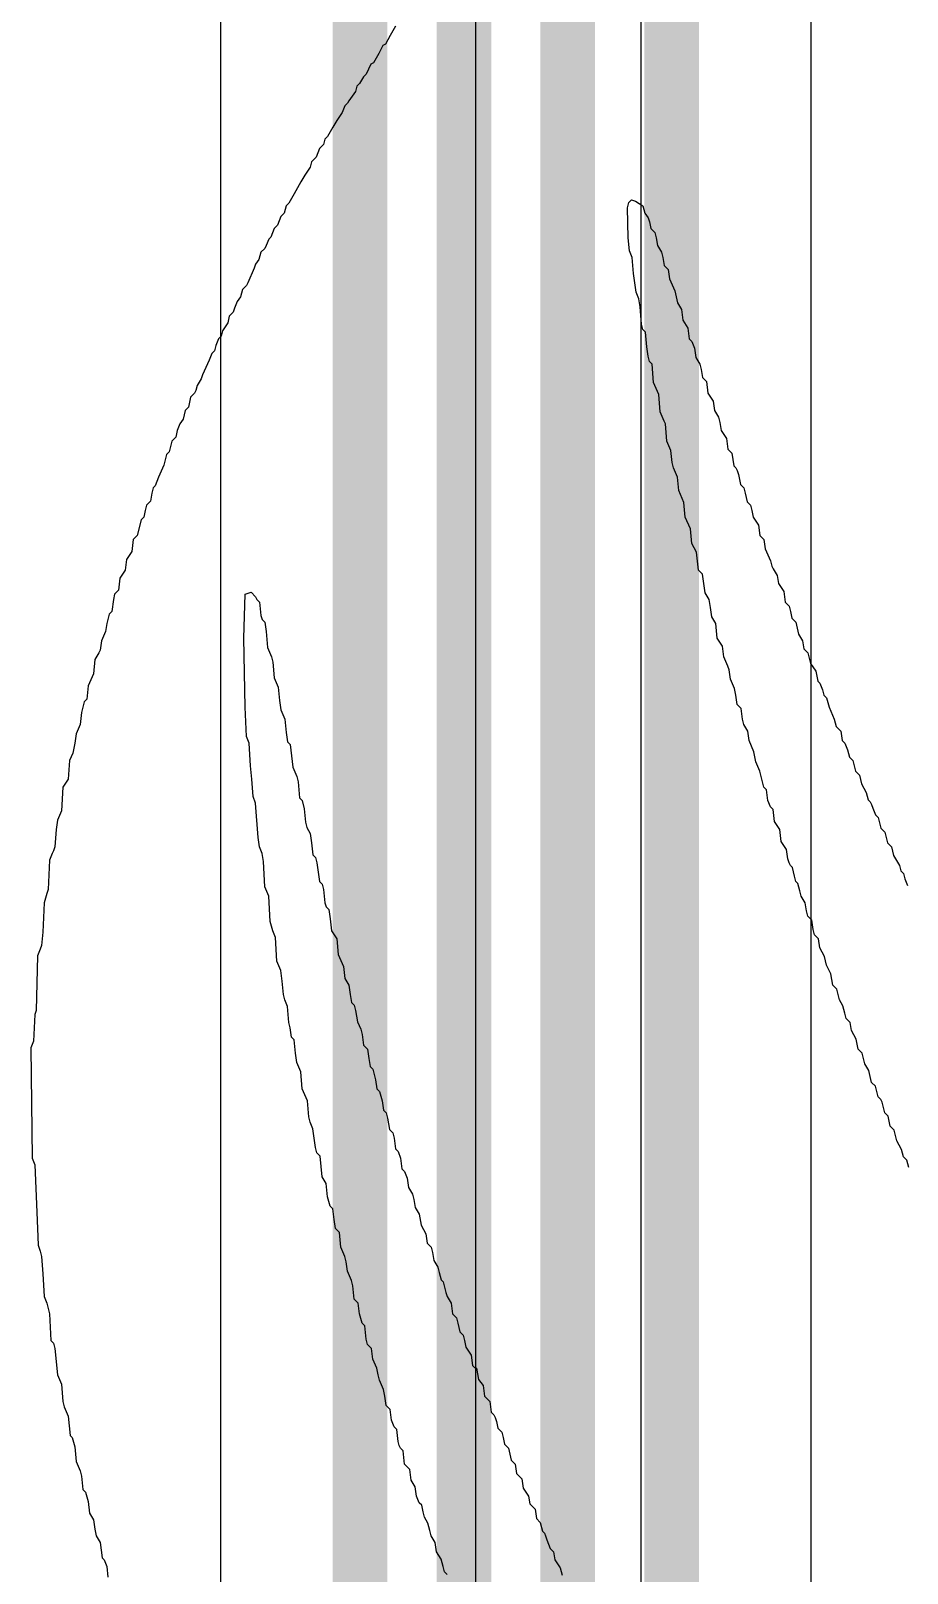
# Model space of a CAD drawing. Header units: inches. Extents: x -3 to 5437, y -3 to 5435.
# Drawn here: x 176.45 to 180.52, y 49.51 to 56.68 of the extents above; entities that cross this region are included whole.
import ezdxf

# ---------------------------------------------------------------- set-up
doc = ezdxf.new("R2010")
doc.units = ezdxf.units.IN
for name, color, linetype in [('Bottom Overlay', 54, 'Continuous'), ('PWR', 76, 'Continuous'), ('Top Layer', 1, 'Continuous')]:
    doc.layers.add(name, color=color, linetype=linetype)

msp = doc.modelspace()

# ---------------------------------------------------------------- linework, layer by layer
at = {"layer": 'Bottom Overlay'}
for p, q in [((178.1386, 56.6993), (178.1139, 56.6561)), ((178.0799, 56.6097), (178.0614, 56.5727)), ((178.0923, 56.6159), (178.0799, 56.6097)), ((178.1139, 56.6561), (178.0923, 56.6159)), ((178.0366, 56.5294), (178.0243, 56.5232)), ((178.0614, 56.5727), (178.0366, 56.5294)), ((177.9903, 56.4645), (177.9718, 56.4336)), ((178.0027, 56.4769), (177.9903, 56.4645)), ((178.0243, 56.5232), (178.0027, 56.4769)), ((177.9532, 56.3966), (177.9223, 56.3533)), ((177.9594, 56.4213), (177.9532, 56.3966)), ((177.9718, 56.4336), (177.9594, 56.4213)), ((177.9038, 56.3286), (177.8914, 56.2977)), ((177.9162, 56.341), (177.9038, 56.3286)), ((177.9223, 56.3533), (177.9162, 56.341)), ((177.8667, 56.2606), (177.8482, 56.2297)), ((177.8914, 56.2977), (177.8667, 56.2606)), ((177.8111, 56.1741), (177.8049, 56.1494)), ((177.8235, 56.1865), (177.8111, 56.1741)), ((177.8482, 56.2297), (177.8235, 56.1865)), ((177.7864, 56.1309), (177.771, 56.0907)), ((177.8049, 56.1494), (177.7864, 56.1309)), ((177.7431, 56.0444), (177.7184, 56.0073)), ((177.7493, 56.0691), (177.7431, 56.0444)), ((177.771, 56.0907), (177.7493, 56.0691)), ((177.6999, 55.9764), (177.669, 55.9208)), ((177.7184, 56.0073), (177.6999, 55.9764)), ((177.669, 55.9208), (177.6443, 55.8775)), ((179.223, 55.8806), (179.2354, 55.893)), ((179.2354, 55.893), (179.2539, 55.8868)), ((179.2539, 55.8868), (179.2879, 55.8652)), ((177.6072, 55.8157), (177.5918, 55.7756)), ((177.6227, 55.8312), (177.6072, 55.8157)), ((177.6319, 55.8652), (177.6227, 55.8312)), ((177.6443, 55.8775), (177.6319, 55.8652)), ((179.2168, 55.8559), (179.223, 55.8806)), ((179.2199, 55.7169), (179.2168, 55.8559)), ((179.2879, 55.8652), (179.2972, 55.8312)), ((179.2972, 55.8312), (179.3126, 55.8096)), ((177.5763, 55.7601), (177.5609, 55.72)), ((177.5918, 55.7756), (177.5763, 55.7601)), ((179.3126, 55.8096), (179.3188, 55.791)), ((179.3188, 55.791), (179.325, 55.7601)), ((179.325, 55.7601), (179.3435, 55.7416)), ((179.3435, 55.7416), (179.3497, 55.7169)), ((177.5392, 55.6798), (177.5331, 55.6674)), ((177.5516, 55.7107), (177.5392, 55.6798)), ((177.5609, 55.72), (177.5516, 55.7107)), ((179.2261, 55.6551), (179.2199, 55.7169)), ((179.3497, 55.7169), (179.3559, 55.6798)), ((179.3559, 55.6798), (179.3744, 55.6489)), ((177.5053, 55.6149), (177.4898, 55.5933)), ((177.5145, 55.6489), (177.5053, 55.6149)), ((177.5331, 55.6674), (177.5145, 55.6489)), ((179.2385, 55.6242), (179.2261, 55.6551)), ((179.2446, 55.55), (179.2385, 55.6242)), ((179.3744, 55.6489), (179.3806, 55.6242)), ((179.3806, 55.6242), (179.3868, 55.5871)), ((177.4836, 55.5748), (177.4527, 55.5068)), ((177.4898, 55.5933), (177.4836, 55.5748)), ((179.257, 55.4635), (179.2446, 55.55)), ((179.3868, 55.5871), (179.4053, 55.5686)), ((179.4053, 55.5686), (179.4115, 55.5253)), ((179.4115, 55.5253), (179.4362, 55.4697)), ((177.428, 55.4759), (177.4187, 55.4419)), ((177.4466, 55.4944), (177.428, 55.4759)), ((177.4527, 55.5068), (177.4466, 55.4944)), ((179.2694, 55.4326), (179.257, 55.4635)), ((179.4362, 55.4697), (179.4485, 55.4141)), ((177.3909, 55.3894), (177.3848, 55.3708)), ((177.4033, 55.4203), (177.3909, 55.3894)), ((177.4187, 55.4419), (177.4033, 55.4203)), ((179.2755, 55.3956), (179.2694, 55.4326)), ((179.2817, 55.3152), (179.2755, 55.3956)), ((179.4485, 55.4141), (179.4671, 55.3832)), ((179.4671, 55.3832), (179.4733, 55.3338)), ((177.36, 55.3214), (177.3353, 55.2843)), ((177.3662, 55.3523), (177.36, 55.3214)), ((177.3848, 55.3708), (177.3662, 55.3523)), ((179.2879, 55.2905), (179.2817, 55.3152)), ((179.4733, 55.3338), (179.498, 55.2967)), ((177.3168, 55.2473), (177.3044, 55.2164)), ((177.3292, 55.2596), (177.3168, 55.2473)), ((177.3353, 55.2843), (177.3292, 55.2596)), ((179.3003, 55.2782), (179.2879, 55.2905)), ((179.3064, 55.2102), (179.3003, 55.2782)), ((179.498, 55.2967), (179.5042, 55.2473)), ((179.5042, 55.2473), (179.5165, 55.2349)), ((177.2859, 55.1793), (177.2735, 55.1484)), ((177.2983, 55.1917), (177.2859, 55.1793)), ((177.3044, 55.2164), (177.2983, 55.1917)), ((179.3126, 55.1669), (179.3064, 55.2102)), ((179.3188, 55.1422), (179.3126, 55.1669)), ((179.5165, 55.2349), (179.5289, 55.204)), ((179.5289, 55.204), (179.5351, 55.1608)), ((177.2735, 55.1484), (177.2426, 55.0804)), ((179.3312, 55.1299), (179.3188, 55.1422)), ((179.3373, 55.0434), (179.3312, 55.1299)), ((179.5351, 55.1608), (179.5536, 55.1299)), ((179.5536, 55.1299), (179.5598, 55.1052)), ((179.5598, 55.1052), (179.566, 55.0681)), ((177.2179, 55.031), (177.2118, 55.0063)), ((177.2365, 55.0619), (177.2179, 55.031)), ((177.2426, 55.0804), (177.2365, 55.0619)), ((179.362, 54.9878), (179.3373, 55.0434)), ((179.566, 55.0681), (179.5845, 55.0495)), ((179.5845, 55.0495), (179.5907, 54.9939)), ((177.187, 54.9754), (177.1778, 54.929)), ((177.2056, 54.9939), (177.187, 54.9754)), ((177.2118, 55.0063), (177.2056, 54.9939)), ((179.3682, 54.9074), (179.362, 54.9878)), ((179.5907, 54.9939), (179.6154, 54.9569)), ((179.6154, 54.9569), (179.6216, 54.9136)), ((177.1623, 54.9136), (177.1531, 54.8734)), ((177.1778, 54.929), (177.1623, 54.9136)), ((179.3868, 54.8642), (179.3682, 54.9074)), ((179.6216, 54.9136), (179.6401, 54.8827)), ((179.6401, 54.8827), (179.6463, 54.858)), ((177.1252, 54.8209), (177.1191, 54.79)), ((177.1376, 54.8518), (177.1252, 54.8209)), ((177.1531, 54.8734), (177.1376, 54.8518)), ((179.3929, 54.8518), (179.3868, 54.8642)), ((179.3991, 54.7715), (179.3929, 54.8518)), ((179.6463, 54.858), (179.6525, 54.8209)), ((179.6525, 54.8209), (179.6772, 54.7838)), ((177.1005, 54.7715), (177.0882, 54.7221)), ((177.1191, 54.79), (177.1005, 54.7715)), ((179.4177, 54.7282), (179.3991, 54.7715)), ((179.6772, 54.7838), (179.6834, 54.7344)), ((177.0758, 54.7097), (177.0635, 54.6603)), ((177.0882, 54.7221), (177.0758, 54.7097)), ((179.4238, 54.6726), (179.4177, 54.7282)), ((179.43, 54.6479), (179.4238, 54.6726)), ((179.6834, 54.7344), (179.7019, 54.7159)), ((179.7019, 54.7159), (179.7112, 54.6572)), ((177.0387, 54.6047), (177.0233, 54.5645)), ((177.0635, 54.6603), (177.0387, 54.6047)), ((179.4485, 54.6047), (179.43, 54.6479)), ((179.4547, 54.5429), (179.4485, 54.6047)), ((179.7112, 54.6572), (179.7204, 54.6479)), ((179.7204, 54.6479), (179.7266, 54.6355)), ((179.7266, 54.6355), (179.7328, 54.617)), ((179.7328, 54.617), (179.7421, 54.5707)), ((177.0078, 54.5305), (177.0017, 54.4934)), ((177.014, 54.5552), (177.0078, 54.5305)), ((177.0233, 54.5645), (177.014, 54.5552)), ((179.4794, 54.4873), (179.4547, 54.5429)), ((179.7421, 54.5707), (179.7575, 54.5552)), ((179.7575, 54.5552), (179.7637, 54.5305)), ((179.7637, 54.5305), (179.7729, 54.4903)), ((176.977, 54.4502), (176.9708, 54.4193)), ((176.9831, 54.4749), (176.977, 54.4502)), ((177.0017, 54.4934), (176.9831, 54.4749)), ((179.4856, 54.4193), (179.4794, 54.4873)), ((179.7729, 54.4903), (179.7884, 54.4749)), ((179.7884, 54.4749), (179.7946, 54.4502)), ((179.7946, 54.4502), (179.8008, 54.4193)), ((176.9584, 54.4069), (176.9399, 54.3328)), ((176.9708, 54.4193), (176.9584, 54.4069)), ((179.5103, 54.3637), (179.4856, 54.4193)), ((179.8008, 54.4193), (179.8255, 54.3822)), ((179.8255, 54.3822), (179.8316, 54.3328)), ((176.9213, 54.3142), (176.9152, 54.2586)), ((176.9399, 54.3328), (176.9213, 54.3142)), ((179.5165, 54.2957), (179.5103, 54.3637)), ((179.8316, 54.3328), (179.8502, 54.3142)), ((179.8502, 54.3142), (179.8564, 54.271)), ((176.9152, 54.2586), (176.8904, 54.2216)), ((179.5381, 54.2555), (179.5165, 54.2957)), ((179.5474, 54.1721), (179.5381, 54.2555)), ((179.8564, 54.271), (179.8811, 54.2154)), ((176.8843, 54.1721), (176.8595, 54.135)), ((176.8904, 54.2216), (176.8843, 54.1721)), ((179.566, 54.1536), (179.5474, 54.1721)), ((179.8811, 54.2154), (179.8873, 54.1907)), ((179.8873, 54.1907), (179.8934, 54.1783)), ((179.8934, 54.1783), (179.912, 54.1474)), ((176.8595, 54.135), (176.8534, 54.0794)), ((179.5783, 54.0671), (179.566, 54.1536)), ((179.912, 54.1474), (179.9182, 54.1103)), ((179.9182, 54.1103), (179.9429, 54.0733)), ((176.8287, 54.0362), (176.8225, 53.9806)), ((176.8348, 54.0609), (176.8287, 54.0362)), ((176.8534, 54.0794), (176.8348, 54.0609)), ((177.4342, 53.857), (177.4404, 54.0609)), ((177.4404, 54.0609), (177.4682, 54.0702)), ((177.4682, 54.0702), (177.4898, 54.0485)), ((177.4898, 54.0485), (177.496, 54.0362)), ((177.496, 54.0362), (177.5083, 54.0238)), ((177.5083, 54.0238), (177.5145, 53.962)), ((179.5968, 54.0362), (179.5783, 54.0671)), ((179.603, 53.9991), (179.5968, 54.0362)), ((179.9429, 54.0733), (179.949, 54.0238)), ((179.949, 54.0238), (179.9676, 54.0053)), ((176.8101, 53.9682), (176.7978, 53.925)), ((176.8225, 53.9806), (176.8101, 53.9682)), ((177.5145, 53.962), (177.5207, 53.9435)), ((179.6092, 53.9559), (179.603, 53.9991)), ((179.6277, 53.925), (179.6092, 53.9559)), ((179.9676, 54.0053), (179.9738, 53.9806)), ((179.9738, 53.9806), (179.9799, 53.9497)), ((179.9799, 53.9497), (179.9985, 53.9311)), ((176.7916, 53.8879), (176.773, 53.8446)), ((176.7978, 53.925), (176.7916, 53.8879)), ((177.5207, 53.9435), (177.5331, 53.9311)), ((177.5331, 53.9311), (177.5392, 53.8879)), ((177.5392, 53.8879), (177.5454, 53.8137)), ((179.6339, 53.857), (179.6277, 53.925)), ((179.9985, 53.9311), (180.0108, 53.8755)), ((176.773, 53.8446), (176.7669, 53.8014)), ((177.4404, 53.5357), (177.4342, 53.857)), ((177.5454, 53.8137), (177.564, 53.7705)), ((179.6586, 53.8199), (179.6339, 53.857)), ((179.6648, 53.7705), (179.6586, 53.8199)), ((180.0108, 53.8755), (180.0294, 53.8446)), ((180.0294, 53.8446), (180.0356, 53.8076)), ((180.0356, 53.8076), (180.0541, 53.789)), ((176.7421, 53.7581), (176.736, 53.6902)), ((176.7607, 53.789), (176.7421, 53.7581)), ((176.7669, 53.8014), (176.7607, 53.789)), ((177.564, 53.7705), (177.5701, 53.7458)), ((177.5701, 53.7458), (177.5763, 53.6716)), ((179.6834, 53.7272), (179.6648, 53.7705)), ((180.0541, 53.789), (180.0664, 53.7396)), ((180.0664, 53.7396), (180.0912, 53.7025)), ((176.736, 53.6902), (176.7113, 53.6346)), ((177.5763, 53.6716), (177.5949, 53.6284)), ((179.6895, 53.7087), (179.6834, 53.7272)), ((179.6957, 53.6654), (179.6895, 53.7087)), ((179.7142, 53.6222), (179.6957, 53.6654)), ((180.0912, 53.7025), (180.1004, 53.6562)), ((176.7113, 53.6346), (176.7051, 53.5728)), ((177.5949, 53.6284), (177.601, 53.5666)), ((179.7204, 53.5913), (179.7142, 53.6222)), ((179.7266, 53.548), (179.7204, 53.5913)), ((180.1004, 53.6562), (180.1097, 53.6469)), ((180.1097, 53.6469), (180.1221, 53.616)), ((180.1221, 53.616), (180.1282, 53.5913)), ((180.1282, 53.5913), (180.1406, 53.5789)), ((176.6927, 53.5604), (176.6804, 53.511)), ((176.7051, 53.5728), (176.6927, 53.5604)), ((177.4466, 53.3997), (177.4404, 53.5357)), ((177.601, 53.5666), (177.6072, 53.5233)), ((177.6072, 53.5233), (177.6257, 53.4801)), ((179.7451, 53.5295), (179.7266, 53.548)), ((179.7513, 53.4801), (179.7451, 53.5295)), ((180.1406, 53.5789), (180.153, 53.5357)), ((180.153, 53.5357), (180.1777, 53.4801)), ((176.6742, 53.4554), (176.6556, 53.4121)), ((176.6804, 53.511), (176.6742, 53.4554)), ((177.6257, 53.4801), (177.6319, 53.4183)), ((179.7575, 53.4554), (179.7513, 53.4801)), ((179.776, 53.4245), (179.7575, 53.4554)), ((180.1777, 53.4801), (180.1869, 53.4461)), ((176.6556, 53.4121), (176.6495, 53.3689)), ((177.4589, 53.3689), (177.4466, 53.3997)), ((177.6319, 53.4183), (177.6381, 53.375)), ((179.7822, 53.3812), (179.776, 53.4245)), ((179.8038, 53.3287), (179.7822, 53.3812)), ((180.1869, 53.4461), (180.2086, 53.4245)), ((180.2086, 53.4245), (180.2147, 53.3812)), ((180.2147, 53.3812), (180.2271, 53.3689)), ((176.6402, 53.3225), (176.6247, 53.2885)), ((176.6495, 53.3689), (176.6402, 53.3225)), ((177.4651, 53.2638), (177.4589, 53.3689)), ((177.6381, 53.375), (177.6505, 53.3627)), ((177.6505, 53.3627), (177.6628, 53.2576)), ((179.8131, 53.2823), (179.8038, 53.3287)), ((180.2271, 53.3689), (180.2395, 53.338)), ((180.2395, 53.338), (180.2487, 53.304)), ((180.2487, 53.304), (180.2642, 53.2885)), ((176.6247, 53.2885), (176.6186, 53.202)), ((177.4713, 53.202), (177.4651, 53.2638)), ((177.6628, 53.2576), (177.6814, 53.2144)), ((179.8316, 53.2391), (179.8131, 53.2823)), ((179.8502, 53.1649), (179.8316, 53.2391)), ((180.2642, 53.2885), (180.2765, 53.2391)), ((180.2765, 53.2391), (180.2951, 53.2206)), ((176.5939, 53.1649), (176.5877, 53.0537)), ((176.6186, 53.202), (176.5939, 53.1649)), ((177.4775, 53.1217), (177.4713, 53.202)), ((177.6814, 53.2144), (177.6875, 53.1897)), ((177.6875, 53.1897), (177.6937, 53.1155)), ((179.8625, 53.1526), (179.8502, 53.1649)), ((180.2951, 53.2206), (180.3043, 53.1804)), ((180.3043, 53.1804), (180.326, 53.1402)), ((177.4898, 53.0908), (177.4775, 53.1217)), ((177.5022, 52.9301), (177.4898, 53.0908)), ((177.6937, 53.1155), (177.7061, 53.1032)), ((177.7061, 53.1032), (177.7153, 53.063)), ((179.8687, 53.1032), (179.8625, 53.1526)), ((179.8811, 53.0723), (179.8687, 53.1032)), ((180.326, 53.1402), (180.3352, 53.1062)), ((180.3352, 53.1062), (180.3445, 53.097)), ((180.3445, 53.097), (180.3507, 53.0846)), ((176.5877, 53.0537), (176.5691, 53.0105)), ((177.7153, 53.063), (177.7215, 53.0012)), ((179.8934, 53.0599), (179.8811, 53.0723)), ((179.8996, 53.0043), (179.8934, 53.0599)), ((180.3507, 53.0846), (180.3569, 53.0661)), ((180.3569, 53.0661), (180.3692, 53.0352)), ((180.3692, 53.0352), (180.3816, 53.0228)), ((180.3816, 53.0228), (180.3939, 52.9734)), ((176.563, 52.9672), (176.5568, 52.8869)), ((176.5691, 53.0105), (176.563, 52.9672)), ((177.7215, 53.0012), (177.7277, 52.9765)), ((177.7277, 52.9765), (177.7431, 52.9487)), ((177.7431, 52.9487), (177.7493, 52.9054)), ((179.9243, 52.9672), (179.8996, 53.0043)), ((179.9305, 52.9116), (179.9243, 52.9672)), ((180.3939, 52.9734), (180.4125, 52.9549)), ((180.4125, 52.9549), (180.4248, 52.9054)), ((176.5568, 52.8869), (176.5506, 52.8684)), ((177.5083, 52.8869), (177.5022, 52.9301)), ((177.5207, 52.856), (177.5083, 52.8869)), ((177.7493, 52.9054), (177.7555, 52.8498)), ((179.9552, 52.8745), (179.9305, 52.9116)), ((179.9614, 52.8313), (179.9552, 52.8745)), ((180.4248, 52.9054), (180.4434, 52.8869)), ((180.4434, 52.8869), (180.4526, 52.8467)), ((176.5321, 52.8251), (176.5259, 52.6892)), ((176.5444, 52.856), (176.5321, 52.8251)), ((176.5506, 52.8684), (176.5444, 52.856)), ((177.5269, 52.8189), (177.5207, 52.856)), ((177.5331, 52.7015), (177.5269, 52.8189)), ((177.7555, 52.8498), (177.7679, 52.8375)), ((177.7679, 52.8375), (177.774, 52.8127)), ((177.774, 52.8127), (177.7864, 52.7262)), ((179.9676, 52.8127), (179.9614, 52.8313)), ((179.9738, 52.8004), (179.9676, 52.8127)), ((180.4526, 52.8467), (180.4804, 52.8004)), ((179.983, 52.7911), (179.9738, 52.8004)), ((179.9923, 52.751), (179.983, 52.7911)), ((179.9985, 52.7262), (179.9923, 52.751)), ((180.4804, 52.8004), (180.4866, 52.7757)), ((180.4866, 52.7757), (180.499, 52.7633)), ((180.499, 52.7633), (180.5052, 52.7386)), ((180.5052, 52.7386), (180.5175, 52.7077)), ((176.5197, 52.6706), (176.5073, 52.6274)), ((176.5259, 52.6892), (176.5197, 52.6706)), ((177.5516, 52.6583), (177.5331, 52.7015)), ((177.7864, 52.7262), (177.7988, 52.7139)), ((177.7988, 52.7139), (177.8049, 52.6892)), ((177.8049, 52.6892), (177.8111, 52.6274)), ((180.0078, 52.717), (179.9985, 52.7262)), ((180.017, 52.683), (180.0078, 52.717)), ((180.0232, 52.6583), (180.017, 52.683)), ((176.5073, 52.6274), (176.5012, 52.4914)), ((177.5578, 52.5409), (177.5516, 52.6583)), ((177.8111, 52.6274), (177.8173, 52.6088)), ((177.8173, 52.6088), (177.8297, 52.5965)), ((177.8297, 52.5965), (177.8358, 52.5532)), ((180.0417, 52.6274), (180.0232, 52.6583)), ((180.0479, 52.5903), (180.0417, 52.6274)), ((180.0541, 52.5656), (180.0479, 52.5903)), ((177.5701, 52.4976), (177.5578, 52.5409)), ((177.8358, 52.5532), (177.842, 52.4976)), ((180.0726, 52.547), (180.0541, 52.5656)), ((180.0788, 52.5038), (180.0726, 52.547)), ((176.5012, 52.4914), (176.495, 52.4296)), ((177.5825, 52.4667), (177.5701, 52.4976)), ((177.5887, 52.3555), (177.5825, 52.4667)), ((177.842, 52.4976), (177.8667, 52.4605)), ((177.8667, 52.4605), (177.8729, 52.3864)), ((180.085, 52.4791), (180.0788, 52.5038)), ((180.1035, 52.4605), (180.085, 52.4791)), ((180.1097, 52.4173), (180.1035, 52.4605)), ((176.4765, 52.3802), (176.4703, 52.1269)), ((176.4888, 52.4111), (176.4765, 52.3802)), ((176.495, 52.4296), (176.4888, 52.4111)), ((177.8729, 52.3864), (177.8976, 52.3308)), ((180.1313, 52.3771), (180.1097, 52.4173)), ((180.1406, 52.337), (180.1313, 52.3771)), ((177.6072, 52.3122), (177.5887, 52.3555)), ((177.6134, 52.2628), (177.6072, 52.3122)), ((177.8976, 52.3308), (177.9038, 52.2752)), ((180.1622, 52.2968), (180.1406, 52.337)), ((177.6196, 52.201), (177.6134, 52.2628)), ((177.9038, 52.2752), (177.9223, 52.2443)), ((177.9223, 52.2443), (177.9285, 52.201)), ((180.1715, 52.2443), (180.1622, 52.2968)), ((180.19, 52.2257), (180.1715, 52.2443)), ((177.6257, 52.1763), (177.6196, 52.201)), ((177.6381, 52.1454), (177.6257, 52.1763)), ((177.9285, 52.201), (177.9347, 52.1639)), ((177.9347, 52.1639), (177.9471, 52.1516)), ((180.2024, 52.1763), (180.19, 52.2257)), ((180.2178, 52.1485), (180.2024, 52.1763)), ((176.4641, 52.1083), (176.4579, 51.9848)), ((176.4703, 52.1269), (176.4641, 52.1083)), ((177.6443, 52.0713), (177.6381, 52.1454)), ((177.9471, 52.1516), (177.9532, 52.1269)), ((177.9532, 52.1269), (177.9625, 52.0744)), ((180.2271, 52.1145), (180.2178, 52.1485)), ((180.2333, 52.0898), (180.2271, 52.1145)), ((180.2518, 52.0713), (180.2333, 52.0898)), ((177.6505, 52.0465), (177.6443, 52.0713)), ((177.6566, 52.0033), (177.6505, 52.0465)), ((177.9625, 52.0744), (177.9779, 52.0404)), ((177.9779, 52.0404), (177.9841, 52.0157)), ((177.9841, 52.0157), (177.9903, 51.9662)), ((180.258, 52.0342), (180.2518, 52.0713)), ((180.2796, 51.994), (180.258, 52.0342)), ((176.4579, 51.9848), (176.4456, 51.9539)), ((176.4456, 51.9539), (176.4517, 51.441)), ((177.669, 51.9909), (177.6566, 52.0033)), ((177.6752, 51.9291), (177.669, 51.9909)), ((177.9903, 51.9662), (178.0088, 51.9477)), ((178.0088, 51.9477), (178.015, 51.9044)), ((180.2889, 51.9477), (180.2796, 51.994)), ((180.3074, 51.9291), (180.2889, 51.9477)), ((177.6814, 51.8859), (177.6752, 51.9291)), ((177.6999, 51.8426), (177.6814, 51.8859)), ((178.015, 51.9044), (178.0212, 51.8674)), ((180.3198, 51.8797), (180.3074, 51.9291)), ((180.3383, 51.8488), (180.3198, 51.8797)), ((177.7061, 51.7623), (177.6999, 51.8426)), ((178.0212, 51.8674), (178.0336, 51.855)), ((178.0336, 51.855), (178.0459, 51.8056)), ((178.0459, 51.8056), (178.0521, 51.7623)), ((180.3507, 51.7932), (180.3383, 51.8488)), ((177.7308, 51.7067), (177.7061, 51.7623)), ((178.0521, 51.7623), (178.0645, 51.75)), ((178.0645, 51.75), (178.0768, 51.7067)), ((180.3692, 51.7747), (180.3507, 51.7932)), ((180.3816, 51.7252), (180.3692, 51.7747)), ((177.737, 51.6326), (177.7308, 51.7067)), ((178.0768, 51.7067), (178.083, 51.6635)), ((178.083, 51.6635), (178.0953, 51.6511)), ((180.3939, 51.7129), (180.3816, 51.7252)), ((180.4001, 51.7005), (180.3939, 51.7129)), ((180.4125, 51.6511), (180.4001, 51.7005)), ((177.7431, 51.6078), (177.737, 51.6326)), ((177.7555, 51.5769), (177.7431, 51.6078)), ((178.0953, 51.6511), (178.1015, 51.6264)), ((178.1015, 51.6264), (178.1108, 51.5739)), ((180.4279, 51.6356), (180.4125, 51.6511)), ((180.4372, 51.5893), (180.4279, 51.6356)), ((180.4557, 51.5708), (180.4372, 51.5893)), ((177.7679, 51.4904), (177.7555, 51.5769)), ((178.1108, 51.5739), (178.1262, 51.5584)), ((178.1262, 51.5584), (178.1324, 51.5337)), ((178.1324, 51.5337), (178.1386, 51.4843)), ((180.4681, 51.5213), (180.4557, 51.5708)), ((180.4897, 51.4812), (180.4681, 51.5213)), ((177.774, 51.4657), (177.7679, 51.4904)), ((177.7895, 51.4503), (177.774, 51.4657)), ((177.7988, 51.3545), (177.7895, 51.4503)), ((178.1386, 51.4843), (178.151, 51.4719)), ((178.151, 51.4719), (178.1633, 51.441)), ((180.499, 51.4472), (180.4897, 51.4812)), ((180.5144, 51.4317), (180.499, 51.4472)), ((176.4517, 51.441), (176.4641, 51.4101)), ((176.4641, 51.4101), (176.4734, 51.1908)), ((178.1633, 51.441), (178.1695, 51.3916)), ((178.1695, 51.3916), (178.1819, 51.3792)), ((178.1819, 51.3792), (178.1942, 51.3483)), ((180.5237, 51.3978), (180.5144, 51.4317)), ((177.8173, 51.3236), (177.7988, 51.3545)), ((177.8235, 51.2618), (177.8173, 51.3236)), ((178.1942, 51.3483), (178.2004, 51.3051)), ((178.2004, 51.3051), (178.2189, 51.2742)), ((177.8358, 51.2186), (177.8235, 51.2618)), ((178.2189, 51.2742), (178.2251, 51.2495)), ((178.2251, 51.2495), (178.2313, 51.2124)), ((176.4734, 51.1908), (176.4795, 51.0363)), ((177.8482, 51.2062), (177.8358, 51.2186)), ((177.8544, 51.1568), (177.8482, 51.2062)), ((177.8605, 51.1135), (177.8544, 51.1568)), ((178.2313, 51.2124), (178.2498, 51.1815)), ((178.2498, 51.1815), (178.2591, 51.129)), ((177.8791, 51.095), (177.8605, 51.1135)), ((177.8853, 51.027), (177.8791, 51.095)), ((178.2591, 51.129), (178.2807, 51.0888)), ((178.2807, 51.0888), (178.2869, 51.0455)), ((176.4795, 51.0363), (176.4888, 51.0085)), ((177.9038, 50.9838), (177.8853, 51.027)), ((178.2869, 51.0455), (178.3054, 51.027)), ((178.3054, 51.027), (178.3116, 51.0023)), ((176.4888, 51.0085), (176.495, 50.9838)), ((176.495, 50.9838), (176.5012, 50.9034)), ((177.91, 50.959), (177.9038, 50.9838)), ((177.9162, 50.9158), (177.91, 50.959)), ((178.3116, 51.0023), (178.3178, 50.9652)), ((178.3178, 50.9652), (178.3363, 50.9343)), ((176.5012, 50.9034), (176.5073, 50.7984)), ((177.9347, 50.8725), (177.9162, 50.9158)), ((177.9409, 50.8478), (177.9347, 50.8725)), ((178.3363, 50.9343), (178.3425, 50.9096)), ((178.3425, 50.9096), (178.3518, 50.8756)), ((178.3518, 50.8756), (178.361, 50.8664)), ((176.5073, 50.7984), (176.5197, 50.7675)), ((177.9471, 50.786), (177.9409, 50.8478)), ((178.361, 50.8664), (178.3734, 50.8169)), ((178.3734, 50.8169), (178.3796, 50.7984)), ((178.3796, 50.7984), (178.3981, 50.7675)), ((176.5197, 50.7675), (176.5321, 50.7181)), ((177.9656, 50.7675), (177.9471, 50.786)), ((177.9718, 50.7181), (177.9656, 50.7675)), ((178.3981, 50.7675), (178.4043, 50.7181)), ((176.5321, 50.7181), (176.5382, 50.5945)), ((177.9841, 50.6748), (177.9718, 50.7181)), ((177.9965, 50.6625), (177.9841, 50.6748)), ((178.0027, 50.6007), (177.9965, 50.6625)), ((178.4043, 50.7181), (178.4228, 50.6995)), ((178.4228, 50.6995), (178.429, 50.6748)), ((178.429, 50.6748), (178.4383, 50.6346)), ((176.5382, 50.5945), (176.5506, 50.5821)), ((176.5506, 50.5821), (176.5568, 50.5574)), ((178.0088, 50.5759), (178.0027, 50.6007)), ((178.4383, 50.6346), (178.4537, 50.6192)), ((178.4537, 50.6192), (178.4599, 50.5945)), ((178.4599, 50.5945), (178.4661, 50.5636)), ((176.5568, 50.5574), (176.5691, 50.4338)), ((178.0274, 50.5574), (178.0088, 50.5759)), ((178.0336, 50.508), (178.0274, 50.5574)), ((178.4661, 50.5636), (178.4908, 50.5265)), ((178.4908, 50.5265), (178.497, 50.4771)), ((178.0521, 50.4647), (178.0336, 50.508)), ((178.0583, 50.4338), (178.0521, 50.4647)), ((178.497, 50.4771), (178.5063, 50.4678)), ((178.5063, 50.4678), (178.5155, 50.4647)), ((178.5155, 50.4647), (178.5248, 50.4122)), ((176.5691, 50.4338), (176.5877, 50.3906)), ((176.5877, 50.3906), (176.5939, 50.3102)), ((178.0645, 50.4091), (178.0583, 50.4338)), ((178.083, 50.3659), (178.0645, 50.4091)), ((178.5248, 50.4122), (178.5464, 50.3844)), ((178.5464, 50.3844), (178.5526, 50.335)), ((176.5939, 50.3102), (176.6, 50.2855)), ((178.0892, 50.335), (178.083, 50.3659)), ((178.0953, 50.2917), (178.0892, 50.335)), ((178.5526, 50.335), (178.5773, 50.3102)), ((178.5773, 50.3102), (178.5835, 50.2608)), ((176.6, 50.2855), (176.6186, 50.2423)), ((176.6186, 50.2423), (176.6278, 50.1527)), ((178.1139, 50.2732), (178.0953, 50.2917)), ((178.1201, 50.2237), (178.1139, 50.2732)), ((178.1324, 50.1928), (178.1201, 50.2237)), ((178.5835, 50.2608), (178.5958, 50.2485)), ((178.5958, 50.2485), (178.602, 50.2361)), ((178.602, 50.2361), (178.6082, 50.2176)), ((176.6278, 50.1527), (176.6371, 50.1434)), ((178.1448, 50.1805), (178.1324, 50.1928)), ((178.151, 50.1249), (178.1448, 50.1805)), ((178.6082, 50.2176), (178.6144, 50.1867)), ((178.6144, 50.1867), (178.6329, 50.1681)), ((178.6329, 50.1681), (178.6391, 50.1434)), ((176.6371, 50.1434), (176.6495, 50.1002)), ((176.6495, 50.1002), (176.6556, 50.0322)), ((178.1571, 50.1063), (178.151, 50.1249)), ((178.1633, 50.094), (178.1571, 50.1063)), ((178.1757, 50.0816), (178.1633, 50.094)), ((178.1819, 50.0198), (178.1757, 50.0816)), ((178.6391, 50.1434), (178.6453, 50.1125)), ((178.6453, 50.1125), (178.6638, 50.094)), ((178.6638, 50.094), (178.6762, 50.0384)), ((176.6556, 50.0322), (176.6742, 49.9889)), ((178.2066, 49.9951), (178.1819, 50.0198)), ((178.6762, 50.0384), (178.6947, 50.0198)), ((178.6947, 50.0198), (178.7009, 49.9766)), ((176.6742, 49.9889), (176.6804, 49.9642)), ((176.6804, 49.9642), (176.6865, 49.9024)), ((178.2127, 49.9457), (178.2066, 49.9951)), ((178.2313, 49.9148), (178.2127, 49.9457)), ((178.7009, 49.9766), (178.7256, 49.9519)), ((178.7256, 49.9519), (178.7318, 49.9086)), ((176.6865, 49.9024), (176.6989, 49.8901)), ((176.6989, 49.8901), (176.7113, 49.8468)), ((178.2375, 49.8715), (178.2313, 49.9148)), ((178.2498, 49.8406), (178.2375, 49.8715)), ((178.7318, 49.9086), (178.7565, 49.8715)), ((178.7565, 49.8715), (178.7627, 49.8345)), ((176.7113, 49.8468), (176.7174, 49.7912)), ((178.2622, 49.8283), (178.2498, 49.8406)), ((178.2684, 49.7974), (178.2622, 49.8283)), ((178.2745, 49.7727), (178.2684, 49.7974)), ((178.7627, 49.8345), (178.7874, 49.8098)), ((178.7874, 49.8098), (178.7936, 49.7665)), ((176.7174, 49.7912), (176.736, 49.7603)), ((176.736, 49.7603), (176.7421, 49.7171)), ((178.29, 49.7449), (178.2745, 49.7727)), ((178.2993, 49.7109), (178.29, 49.7449)), ((178.7936, 49.7665), (178.8121, 49.748)), ((178.8121, 49.748), (178.8214, 49.7078)), ((176.7421, 49.7171), (176.7483, 49.6862)), ((176.7483, 49.6862), (176.7669, 49.6553)), ((176.7669, 49.6553), (176.7761, 49.5842)), ((178.3054, 49.6862), (178.2993, 49.7109)), ((178.324, 49.6553), (178.3054, 49.6862)), ((178.3302, 49.612), (178.324, 49.6553)), ((178.8214, 49.7078), (178.8307, 49.6985)), ((178.8307, 49.6985), (178.8368, 49.6862)), ((178.8368, 49.6862), (178.843, 49.6676)), ((178.843, 49.6676), (178.8585, 49.6275)), ((176.7761, 49.5842), (176.7854, 49.575)), ((178.3518, 49.578), (178.3302, 49.612)), ((178.8585, 49.6275), (178.8739, 49.612)), ((178.8739, 49.612), (178.8801, 49.575)), ((176.7854, 49.575), (176.7978, 49.5441)), ((176.7978, 49.5441), (176.8039, 49.4946)), ((178.361, 49.5441), (178.3518, 49.578)), ((178.3672, 49.5193), (178.361, 49.5441)), ((178.3796, 49.507), (178.3672, 49.5193)), ((178.8801, 49.575), (178.9048, 49.5379)), ((178.9048, 49.5379), (178.9141, 49.5039))]:
    msp.add_line(p, q, dxfattribs=at)
at = {"layer": 'PWR'}
for p, q in [((178.5112, 85.963), (178.5112, 43.92)), ((179.2798, 43.92), (179.2798, 85.6447))]:
    msp.add_line(p, q, dxfattribs=at)
at = {"layer": 'Top Layer'}
for p, q in [((177.327, 64.5471), (177.327, 45.8417)), ((180.0697, 48.6833), (180.0697, 61.8264))]:
    msp.add_line(p, q, dxfattribs=at)
for points in [[(179.4222, 21.8077, 0.254, 0.254, 0), (179.4222, 65.4591, 0.254, 0.254, 0)], [(178.9396, 21.8557, 0.254, 0.254, 0), (178.9396, 65.2592, 0.254, 0.254, 0)], [(178.457, 28.2398, 0.254, 0.254, 0), (178.457, 65.0593, 0.254, 0.254, 0)], [(177.9744, 45.5735, 0.254, 0.254, 0), (177.9744, 64.8594, 0.254, 0.254, 0)]]:
    msp.add_lwpolyline(points, format="xyseb", dxfattribs=at)

doc.saveas('drawing.dxf')
